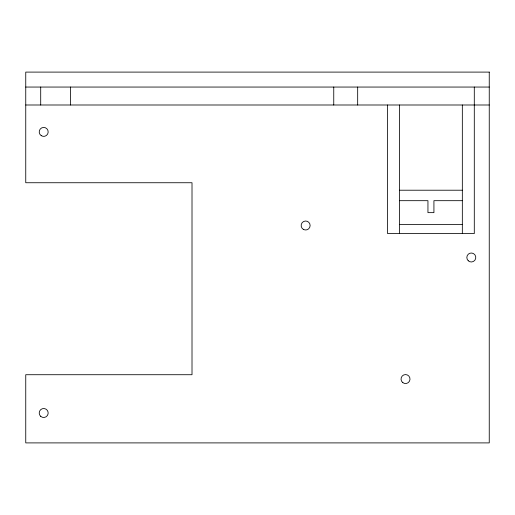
<?xml version="1.0" encoding="UTF-8"?>
<svg xmlns="http://www.w3.org/2000/svg" width="515" height="515" viewBox="0 0 515 515"><rect width="100%" height="100%" fill="white"/><g stroke="black" fill="none" stroke-linecap="round" stroke-linejoin="round"><path stroke-width="0.77" d="M25.75 87.054L489.25 87.054M25.75 104.996L489.25 104.996M399.543 190.215L462.335 190.215M399.543 200.683L427.946 200.683L427.946 212.644L433.926 212.644L433.926 200.683L462.335 200.683M399.543 224.604L462.335 224.604M474.296 87.054L474.296 233.578L387.576 233.578L387.576 104.996M462.335 104.996L462.335 233.578M399.543 104.996L399.543 233.578M357.674 87.054L357.674 104.996M333.752 87.054L333.752 104.996M70.607 87.054L70.607 104.996M40.704 87.054L40.704 104.996M489.25 72.1L25.75 72.1L25.75 182.741L192.011 182.741L192.011 374.72L25.75 374.72L25.75 442.9L489.25 442.9L489.25 72.1M402.859 382.671A4.487 4.487 0 0 0 409.979 379.555A4.487 4.487 0 0 0 403.721 374.946A4.487 4.487 0 0 0 402.859 382.671M303.296 229.33A4.487 4.487 0 0 0 310.127 225.622A4.487 4.487 0 0 0 303.502 221.559A4.487 4.487 0 0 0 303.296 229.33M468.244 260.777A4.487 4.487 0 0 0 475.68 258.511A4.487 4.487 0 0 0 470.002 253.213A4.487 4.487 0 0 0 468.244 260.777M41.245 135.664A4.487 4.487 0 0 0 48.172 132.149A4.487 4.487 0 0 0 41.663 127.907A4.487 4.487 0 0 0 41.245 135.664M40.717 416.358A4.487 4.487 0 0 0 48.088 413.893A4.487 4.487 0 0 0 42.269 408.743A4.487 4.487 0 0 0 40.717 416.358"/></g></svg>
